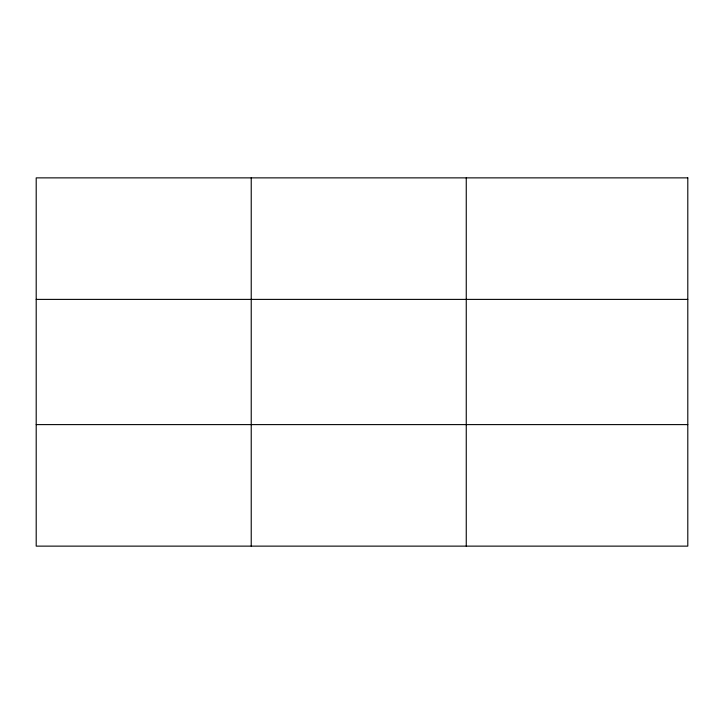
<?xml version="1.0" encoding="UTF-8"?>
<svg xmlns="http://www.w3.org/2000/svg" width="724" height="724" viewBox="0 0 724 724"><rect width="100%" height="100%" fill="white"/><g stroke="black" fill="none" stroke-linecap="round" stroke-linejoin="round"><path stroke-width="1.09" d="M251.228 177.869L251.228 546.131M466.256 177.869L466.256 546.131M36.2 299.392L687.8 299.392M36.2 424.608L687.8 424.608M687.8 177.869L687.8 546.131L36.2 546.131L36.2 177.869L687.8 177.869"/></g></svg>
